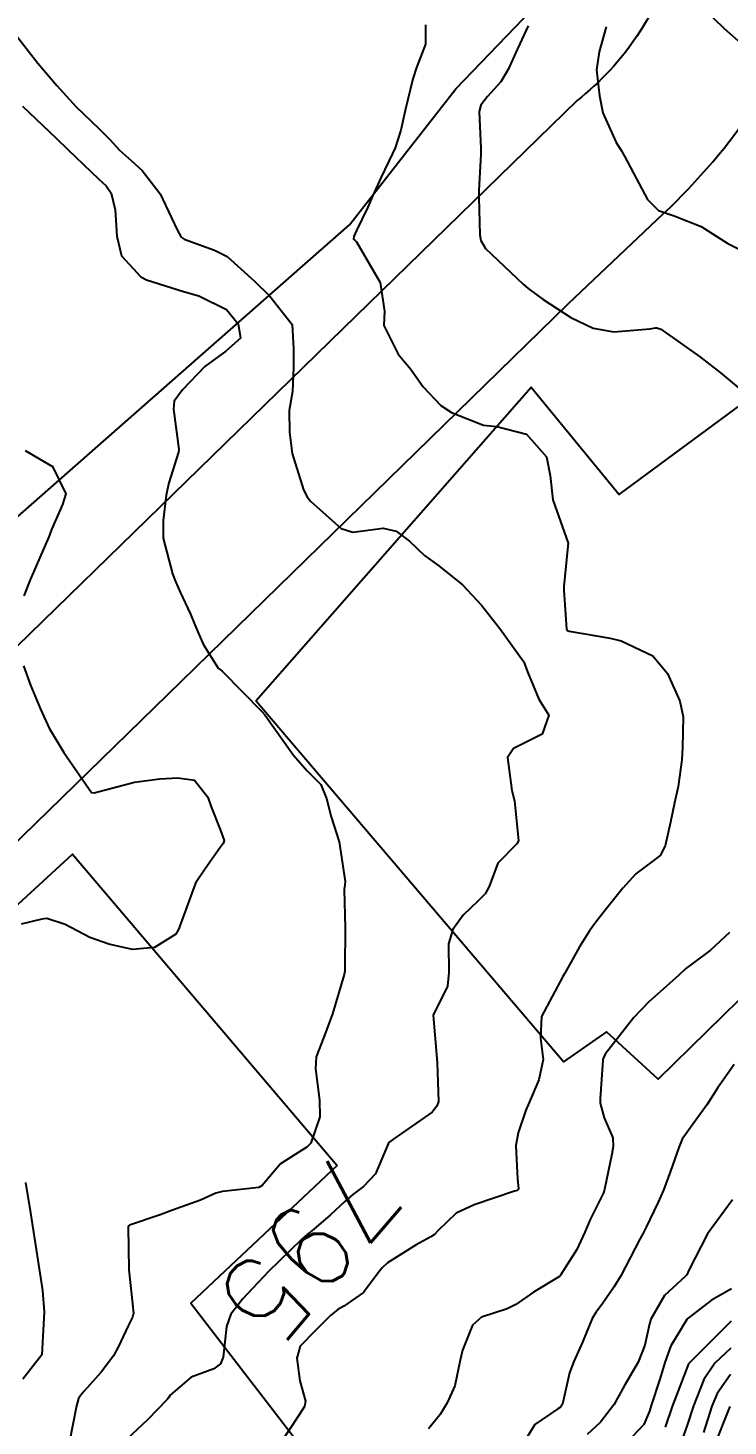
# Model space of a CAD drawing. Header units: metres. Extents: x 307586 to 320046, y 7427249 to 7434250.
# Drawn here: x 318631.5 to 318664.1, y 7429803.1 to 7429868 of the extents above; entities that cross this region are included whole.
import ezdxf
from ezdxf.enums import TextEntityAlignment as Align

# ---------------------------------------------------------------- set-up
doc = ezdxf.new("R2010")
doc.units = ezdxf.units.M
doc.header["$MEASUREMENT"] = 0
for name, color, linetype in [('Cotas', 45, 'Continuous'), ('Curvas de Nivel 1m', 11, 'Continuous'), ('Curvas de Nivel 5m', 15, 'Continuous'), ('Edificações', 30, 'Continuous'), ('Vias Primárias', 230, 'Continuous')]:
    doc.layers.add(name, color=color, linetype=linetype)
doc.styles.add('Style-STANDARD', font='STANDARD.shx')

msp = doc.modelspace()

# ---------------------------------------------------------------- linework, layer by layer
at = {"layer": 'Curvas de Nivel 1m', "flags": 128}
for points, elevation in [([(318662.926, 7429868.913), (318663.859, 7429868.011), (318664.904, 7429867.085)], 791), ([(318650.004, 7429868.174), (318650.003, 7429867.272), (318649.578, 7429866.18), (318649.405, 7429865.663), (318649.06, 7429864.187), (318648.854, 7429863.269), (318648.584, 7429862.454), (318648.461, 7429862.194), (318647.941, 7429861.089), (318647.541, 7429860.203), (318647.317, 7429859.704), (318646.799, 7429858.619), (318646.669, 7429858.338), (318646.656, 7429858.212), (318646.731, 7429858.149), (318646.792, 7429858.09), (318647.899, 7429856.199), (318648.088, 7429854.862), (318648.062, 7429854.197), (318648.73, 7429852.862), (318649.042, 7429852.501), (318649.295, 7429852.181), (318649.889, 7429851.347), (318650.706, 7429850.491), (318651.212, 7429850.155), (318652.694, 7429849.576), (318653.311, 7429849.516), (318654.689, 7429849.16), (318655.623, 7429848.106), (318655.797, 7429847.236), (318655.908, 7429846.101), (318656.623, 7429844.09), (318656.421, 7429842.093), (318656.421, 7429841.913), (318656.555, 7429840.09), (318656.582, 7429840.034), (318656.669, 7429840.002), (318658.577, 7429839.681), (318659.083, 7429839.555), (318660.565, 7429838.863), (318661.245, 7429838.033), (318661.817, 7429836.75), (318661.963, 7429836.026), (318661.938, 7429834.6), (318661.906, 7429834.026), (318661.732, 7429832.787), (318661.571, 7429832.029), (318661.38, 7429831.125), (318661.128, 7429830.033), (318660.906, 7429829.586), (318660.451, 7429829.234), (318659.763, 7429828.73), (318659.162, 7429828.059), (318658.424, 7429827.137), (318657.952, 7429826.54), (318657.621, 7429826.078), (318657.15, 7429825.334), (318656.461, 7429824.089), (318656.432, 7429824.04), (318656.382, 7429823.965), (318655.383, 7429822.105), (318655.342, 7429821.089), (318655.46, 7429820.099), (318655.27, 7429819.159), (318654.812, 7429818.105), (318654.665, 7429817.75), (318654.299, 7429816.697), (318654.198, 7429816.111), (318654.27, 7429814.55), (318654.312, 7429814.11), (318654.302, 7429814.07), (318654.262, 7429814.022), (318654.133, 7429813.983), (318652.255, 7429813.362), (318651.431, 7429812.968), (318650.58, 7429812.157), (318650.418, 7429811.981), (318650.24, 7429811.871), (318649.56, 7429811.494), (318648.228, 7429810.663), (318647.983, 7429810.434), (318647.807, 7429810.194), (318647.126, 7429809.284), (318646.199, 7429808.645), (318645.924, 7429808.485), (318645.587, 7429808.216), (318644.89, 7429807.519), (318644.178, 7429806.787), (318644.016, 7429806.232), (318644.157, 7429805.172), (318644.418, 7429804.227), (318644.384, 7429803.984), (318644.137, 7429803.593), (318643.236, 7429802.243)], 794), ([(318654.764, 7429868.121), (318654.179, 7429866.848), (318653.855, 7429866.13), (318653.503, 7429865.515), (318652.873, 7429864.837), (318652.572, 7429864.439), (318652.494, 7429864.144), (318652.566, 7429862.422), (318652.57, 7429862.143), (318652.481, 7429860.489), (318652.477, 7429860.143), (318652.522, 7429858.417), (318652.566, 7429858.142), (318652.789, 7429857.776), (318654.539, 7429856.122), (318654.77, 7429855.923), (318655.463, 7429855.409), (318656.75, 7429854.57), (318657.795, 7429854.079), (318658.741, 7429853.91), (318660.423, 7429854.045), (318660.688, 7429854.097), (318660.744, 7429854.098), (318660.924, 7429854.038), (318662.73, 7429852.758), (318663.692, 7429852.01), (318664.715, 7429851.17)], 793), ([(318658.389, 7429868.075), (318658.07, 7429866.91), (318657.949, 7429866.079), (318658.086, 7429864.867), (318658.23, 7429864.076), (318658.849, 7429862.703), (318659.096, 7429862.317), (318659.249, 7429862.064), (318659.794, 7429861.017), (318660.304, 7429860.048), (318660.815, 7429859.541), (318661.544, 7429859.301), (318662.805, 7429858.803), (318664.045, 7429858.007), (318664.789, 7429857.631)], 792), ([(318631.283, 7429864.396), (318632.848, 7429862.905), (318633.391, 7429862.375), (318634.829, 7429860.993), (318635.168, 7429860.696), (318635.397, 7429860.351), (318635.579, 7429859.581), (318635.656, 7429858.347), (318635.872, 7429857.431), (318636.774, 7429856.467), (318637.04, 7429856.327), (318638.765, 7429855.777), (318639.475, 7429855.586), (318640.753, 7429854.941), (318641.299, 7429854.274), (318641.401, 7429853.609), (318640.73, 7429853.015), (318639.744, 7429852.295), (318638.712, 7429851.216), (318638.328, 7429850.692), (318638.292, 7429850.314), (318638.539, 7429848.447), (318638.53, 7429848.311), (318638.083, 7429846.891), (318637.946, 7429846.317), (318637.809, 7429845.145), (318637.819, 7429844.318), (318638.254, 7429842.666), (318638.388, 7429842.312), (318638.598, 7429841.808), (318639.082, 7429840.797), (318639.292, 7429840.299), (318639.673, 7429839.397), (318640.362, 7429838.283), (318640.473, 7429838.202), (318640.552, 7429838.143), (318642.418, 7429836.261), (318642.531, 7429836.123), (318643.864, 7429834.246), (318644.496, 7429833.511), (318645.136, 7429832.877), (318645.403, 7429832.226), (318645.621, 7429831.37), (318645.993, 7429830.217), (318646.267, 7429828.381), (318646.249, 7429828.213), (318646.216, 7429827.999), (318646.27, 7429826.212), (318646.25, 7429824.347), (318646.246, 7429824.212), (318646.225, 7429824.056), (318645.672, 7429822.22), (318645.269, 7429821.138), (318644.927, 7429820.224), (318644.883, 7429819.676), (318645.081, 7429818.222), (318645.091, 7429817.436), (318644.672, 7429816.226), (318644.488, 7429816.03), (318644.288, 7429815.903), (318643.259, 7429815.264), (318642.412, 7429814.258), (318642.262, 7429814.155), (318640.568, 7429813.968), (318640.259, 7429813.89), (318639.542, 7429813.577), (318638.251, 7429813.101), (318637.669, 7429812.896), (318636.244, 7429812.414), (318636.197, 7429812.377), (318636.189, 7429812.331), (318636.223, 7429810.33), (318636.443, 7429808.327), (318636.39, 7429808.129), (318636.187, 7429807.73), (318635.74, 7429806.771), (318635.508, 7429806.337), (318634.928, 7429805.575), (318634.148, 7429804.703), (318633.982, 7429804.516), (318633.884, 7429804.354), (318633.795, 7429804.011), (318633.467, 7429802.36)], 796), ([(318631.401, 7429848.393), (318632.666, 7429847.658), (318633.29, 7429846.374), (318633.13, 7429845.891), (318632.628, 7429844.722), (318632.541, 7429844.464), (318632.508, 7429844.381), (318631.929, 7429843.068), (318631.636, 7429842.39), (318631.346, 7429841.642)], 797), ([(318631.332, 7429838.392), (318631.653, 7429837.498), (318632.113, 7429836.384), (318632.52, 7429835.494), (318633.202, 7429834.373), (318634.484, 7429832.513), (318634.612, 7429832.486), (318636.489, 7429832.986), (318637.662, 7429833.148), (318638.492, 7429833.192), (318639.267, 7429833.074), (318639.891, 7429832.289), (318640.039, 7429831.847), (318640.468, 7429830.785), (318640.643, 7429830.278), (318640.596, 7429830.144), (318640.458, 7429829.948), (318639.77, 7429828.963), (318639.321, 7429828.297), (318638.677, 7429826.568), (318638.593, 7429826.307), (318638.544, 7429826.175), (318638.407, 7429825.933), (318637.413, 7429825.305), (318636.396, 7429825.214), (318635.288, 7429825.458), (318634.404, 7429825.77), (318633.259, 7429826.372), (318632.416, 7429826.648), (318632.178, 7429826.62), (318631.218, 7429826.392)], 797), ([(318664.119, 7429826.003), (318663.231, 7429825.181), (318662.391, 7429824.557), (318662.085, 7429824.325), (318661.766, 7429824.026), (318661.045, 7429823.365), (318660.37, 7429822.777), (318659.681, 7429822.05), (318658.346, 7429820.353), (318658.255, 7429820.159), (318658.237, 7429820.071), (318658.109, 7429818.279), (318658.117, 7429818.072), (318658.306, 7429817.401), (318658.695, 7429816.462), (318658.723, 7429816.064), (318658.648, 7429815.704), (318658.321, 7429814.069), (318658.261, 7429813.914), (318657.644, 7429812.681), (318657.399, 7429812.078), (318657.032, 7429811.285), (318656.276, 7429810.089), (318656.256, 7429810.057), (318656.222, 7429810.03), (318655.011, 7429809.301), (318654.202, 7429808.726), (318653.798, 7429808.517), (318652.597, 7429808.134), (318652.189, 7429807.762), (318651.724, 7429806.598), (318651.617, 7429806.146), (318651.355, 7429804.948), (318651.011, 7429804.151), (318650.674, 7429803.619), (318650.131, 7429802.95)], 793), ([(318664.341, 7429819.877), (318663.557, 7429818.769), (318663.076, 7429818.009), (318662.302, 7429816.947), (318661.919, 7429816.402), (318661.77, 7429816.025), (318661.385, 7429814.921), (318661.047, 7429814.032), (318660.814, 7429813.478), (318660.246, 7429812.314), (318660.104, 7429812.042), (318659.962, 7429811.766), (318659.073, 7429810.057), (318658.752, 7429809.525), (318658.203, 7429808.738), (318657.915, 7429808.355), (318657.747, 7429808.074), (318657.289, 7429806.972), (318656.882, 7429806.083), (318656.692, 7429805.558), (318656.359, 7429804.088), (318656.268, 7429803.962), (318656.141, 7429803.877), (318655.085, 7429803.149), (318654.44, 7429802.107)], 792), ([(318631.426, 7429814.388), (318631.65, 7429812.985), (318631.744, 7429812.385), (318632.023, 7429810.584), (318632.055, 7429810.382), (318632.208, 7429809.38), (318632.28, 7429808.379), (318632.173, 7429806.38), (318631.29, 7429805.255)], 797), ([(318664.259, 7429813.594), (318663.095, 7429812.007), (318662.226, 7429810.327), (318662.137, 7429810.108), (318662.061, 7429810.022), (318661.099, 7429809.142), (318660.474, 7429808.037), (318660.408, 7429807.821), (318660.181, 7429806.835), (318659.878, 7429806.044), (318659.244, 7429804.966), (318658.752, 7429804.061), (318658.135, 7429803.266), (318657.511, 7429802.694)], 791), ([(318664.193, 7429807.952), (318662.257, 7429806.019), (318662.223, 7429805.968), (318662.17, 7429805.844), (318661.658, 7429804.517), (318661.48, 7429804.027), (318661.135, 7429803.028)], 789), ([(318664.18, 7429806.7), (318663.437, 7429806.001), (318662.928, 7429805.242), (318662.443, 7429804.016), (318662.134, 7429803.081), (318661.857, 7429802.292)], 788), ([(318664.165, 7429805.478), (318663.554, 7429804.597), (318663.294, 7429804.003), (318662.906, 7429802.784)], 787), ([(318664.143, 7429803.99), (318663.345, 7429802.002)], 786)]:
    msp.add_lwpolyline(points, dxfattribs=dict(at, elevation=elevation))
at = {"layer": 'Curvas de Nivel 5m', "flags": 128}
for points, elevation in [([(318630.907, 7429867.779), (318631.988, 7429866.389), (318632.878, 7429865.354), (318633.749, 7429864.371), (318634.852, 7429863.313), (318635.342, 7429862.847), (318635.785, 7429862.346), (318636.347, 7429861.846), (318636.834, 7429861.402), (318637.671, 7429860.322), (318638.471, 7429858.64), (318638.648, 7429858.311), (318638.792, 7429858.208), (318640.205, 7429857.706), (318640.784, 7429857.399), (318642.057, 7429856.267), (318642.762, 7429855.564), (318643.803, 7429854.249), (318643.864, 7429853.116), (318643.861, 7429852.249), (318643.823, 7429851.137), (318643.668, 7429850.25), (318643.687, 7429849.251), (318643.807, 7429848.249), (318644.331, 7429846.569), (318644.506, 7429846.241), (318644.65, 7429846.047), (318646.079, 7429844.77), (318646.629, 7429844.594), (318648.035, 7429844.793), (318648.63, 7429844.652), (318649.255, 7429844.181), (318649.96, 7429843.513), (318650.612, 7429843.033), (318651.725, 7429842.149), (318652.594, 7429841.212), (318653.451, 7429840.131), (318654.56, 7429838.585), (318654.745, 7429838.117), (318655.268, 7429836.837), (318655.726, 7429836.102), (318655.411, 7429835.215), (318654.513, 7429834.768), (318654.086, 7429834.547), (318653.804, 7429834.127), (318654.017, 7429832.596), (318654.126, 7429832.124), (318654.318, 7429830.268), (318654.241, 7429830.122), (318653.36, 7429829.22), (318652.95, 7429828.135), (318652.77, 7429827.796), (318652.426, 7429827.458), (318651.756, 7429826.81), (318651.266, 7429826.151), (318651.074, 7429825.483), (318651.083, 7429824.153), (318651.017, 7429823.514), (318650.363, 7429822.16), (318650.529, 7429820.158), (318650.542, 7429819.956), (318650.597, 7429818.157), (318650.529, 7429817.94), (318650.308, 7429817.663), (318648.532, 7429816.424), (318648.294, 7429816.257), (318648.267, 7429816.217), (318648.26, 7429816.19), (318647.675, 7429814.793), (318647.124, 7429814.201), (318646.626, 7429813.84), (318646.256, 7429813.509), (318645.583, 7429812.884), (318644.806, 7429812.224), (318644.498, 7429811.97), (318644.238, 7429811.745), (318642.709, 7429810.253), (318642.469, 7429810.006), (318642.215, 7429809.739), (318641.499, 7429808.971), (318640.958, 7429808.272), (318640.758, 7429807.704), (318640.597, 7429806.276), (318640.48, 7429805.965), (318640.165, 7429805.74), (318639.112, 7429805.342), (318638.146, 7429804.521), (318638.058, 7429804.397), (318637.994, 7429804.311), (318637.091, 7429803.363), (318636.124, 7429802.47)], 795), ([(318664.215, 7429809.448), (318663.28, 7429808.931), (318662.194, 7429808.089), (318662.161, 7429808.053), (318662.134, 7429808.021), (318661.401, 7429806.808), (318661.119, 7429806.031), (318660.895, 7429805.3), (318660.484, 7429804.037), (318660.401, 7429803.777), (318660.134, 7429803.156), (318659.097, 7429802.055)], 790)]:
    msp.add_lwpolyline(points, dxfattribs=dict(at, elevation=elevation))
at = {"layer": 'Edificações'}
for points in [[(318630.413, 7429844.753), (318646.465, 7429858.88), (318651.408, 7429865.191), (318658.877, 7429872.969), (318660.572, 7429875.13), (318660.871, 7429881.862), (318659.274, 7429880.715), (318654.231, 7429885.252), (318650.636, 7429882.36), (318646.567, 7429886.184)], [(318642.112, 7429836.766), (318654.904, 7429851.338), (318659.001, 7429846.348), (318665.897, 7429851.438), (318674.591, 7429840.858), (318666.796, 7429834.869), (318679.388, 7429821.295), (318672.793, 7429815.306), (318665.297, 7429823.59), (318660.8, 7429819.198), (318658.402, 7429821.394), (318656.403, 7429819.997), (318642.112, 7429836.766)], [(318618.511, 7429815.773), (318633.602, 7429829.647), (318645.894, 7429815.174), (318639.099, 7429808.786), (318645.095, 7429801), (318638.399, 7429794.213), (318626.606, 7429806.69), (318618.511, 7429815.773)]]:
    msp.add_lwpolyline(points, dxfattribs=at)
at = {"layer": 'Vias Primárias'}
for points, elevation in [([(318604.272, 7429803.959), (318624.517, 7429823.898), (318638.035, 7429837.055), (318656.63, 7429855.214), (318661.057, 7429859.397, 0.110499), (318668.412, 7429870.295, 0.105113), (318669.644, 7429877.736, 0.144309), (318663.05, 7429896.862, -0.000314), (318657.066, 7429905.28, 0.061367), (318650.213, 7429912.786), (318629.34, 7429934.203), (318620.114, 7429943.332, -0.273215), (318618.976, 7429947.657, -0.120746), (318619.82, 7429949.143), (318632.889, 7429962.843), (318638.664, 7429969.529), (318650.078, 7429981.703, 0.049779), (318659.028, 7429993.387, 0.009689), (318663.355, 7430000.69, 0.031254), (318666.343, 7430004.57, 1.758592)], 800.925), ([(318604.272, 7429803.959), (318624.517, 7429823.898), (318638.035, 7429837.055), (318656.63, 7429855.214), (318661.057, 7429859.397, 0.110499), (318668.412, 7429870.295, 0.105113), (318669.644, 7429877.736, 0.144309), (318663.05, 7429896.862, -0.000314), (318657.066, 7429905.28, 0.061367), (318650.213, 7429912.786), (318629.34, 7429934.203), (318620.114, 7429943.332, -0.273215), (318618.976, 7429947.657, -0.120746), (318619.82, 7429949.143), (318632.889, 7429962.843), (318638.664, 7429969.529), (318650.078, 7429981.703, 0.049779), (318659.028, 7429993.387, 0.009689), (318663.355, 7430000.69, 0.031254), (318666.343, 7430004.57, 1.758592)], 800.925), ([(318531.454, 7429859.278), (318540.604, 7429868.419), (318545.75, 7429873.6), (318558.507, 7429886.973), (318575.327, 7429904.154), (318595.262, 7429923.293), (318608.89, 7429936.56, -0.112106), (318611.502, 7429938.156, -0.233467), (318616.9, 7429937.432), (318630.237, 7429924.868), (318643.58, 7429911.347), (318650.072, 7429904.488, -0.071526), (318657.139, 7429894.485, 0.039653), (318660.33, 7429889.299, -0.159436), (318662.327, 7429883.163, 0.036498), (318662.544, 7429880.122, -0.078579), (318662.472, 7429874.329, -0.104481), (318659.827, 7429867.659, -0.081423), (318657.037, 7429864.654), (318623.116, 7429831.606), (318599.312, 7429807.938)], 797.745), ([(318531.454, 7429859.278), (318540.604, 7429868.419), (318545.75, 7429873.6), (318558.507, 7429886.973), (318575.327, 7429904.154), (318595.262, 7429923.293), (318608.89, 7429936.56, -0.112106), (318611.502, 7429938.156, -0.233467), (318616.9, 7429937.432), (318630.237, 7429924.868), (318643.58, 7429911.347), (318650.072, 7429904.488, -0.071526), (318657.139, 7429894.485, 0.039653), (318660.33, 7429889.299, -0.159436), (318662.327, 7429883.163, 0.036498), (318662.544, 7429880.122, -0.078579), (318662.472, 7429874.329, -0.104481), (318659.827, 7429867.659, -0.081423), (318657.037, 7429864.654), (318623.116, 7429831.606), (318599.312, 7429807.938)], 797.745)]:
    msp.add_lwpolyline(points, format="xyb", dxfattribs=dict(at, elevation=elevation))

# ---------------------------------------------------------------- texts
at = {"layer": 'Cotas', "style": 'Style-STANDARD'}
msp.add_text('795', height=4, rotation=229.24796, dxfattribs=at).set_placement((318644.6, 7429811.352, 795), align=Align.MIDDLE_CENTER)

doc.saveas('drawing.dxf')
